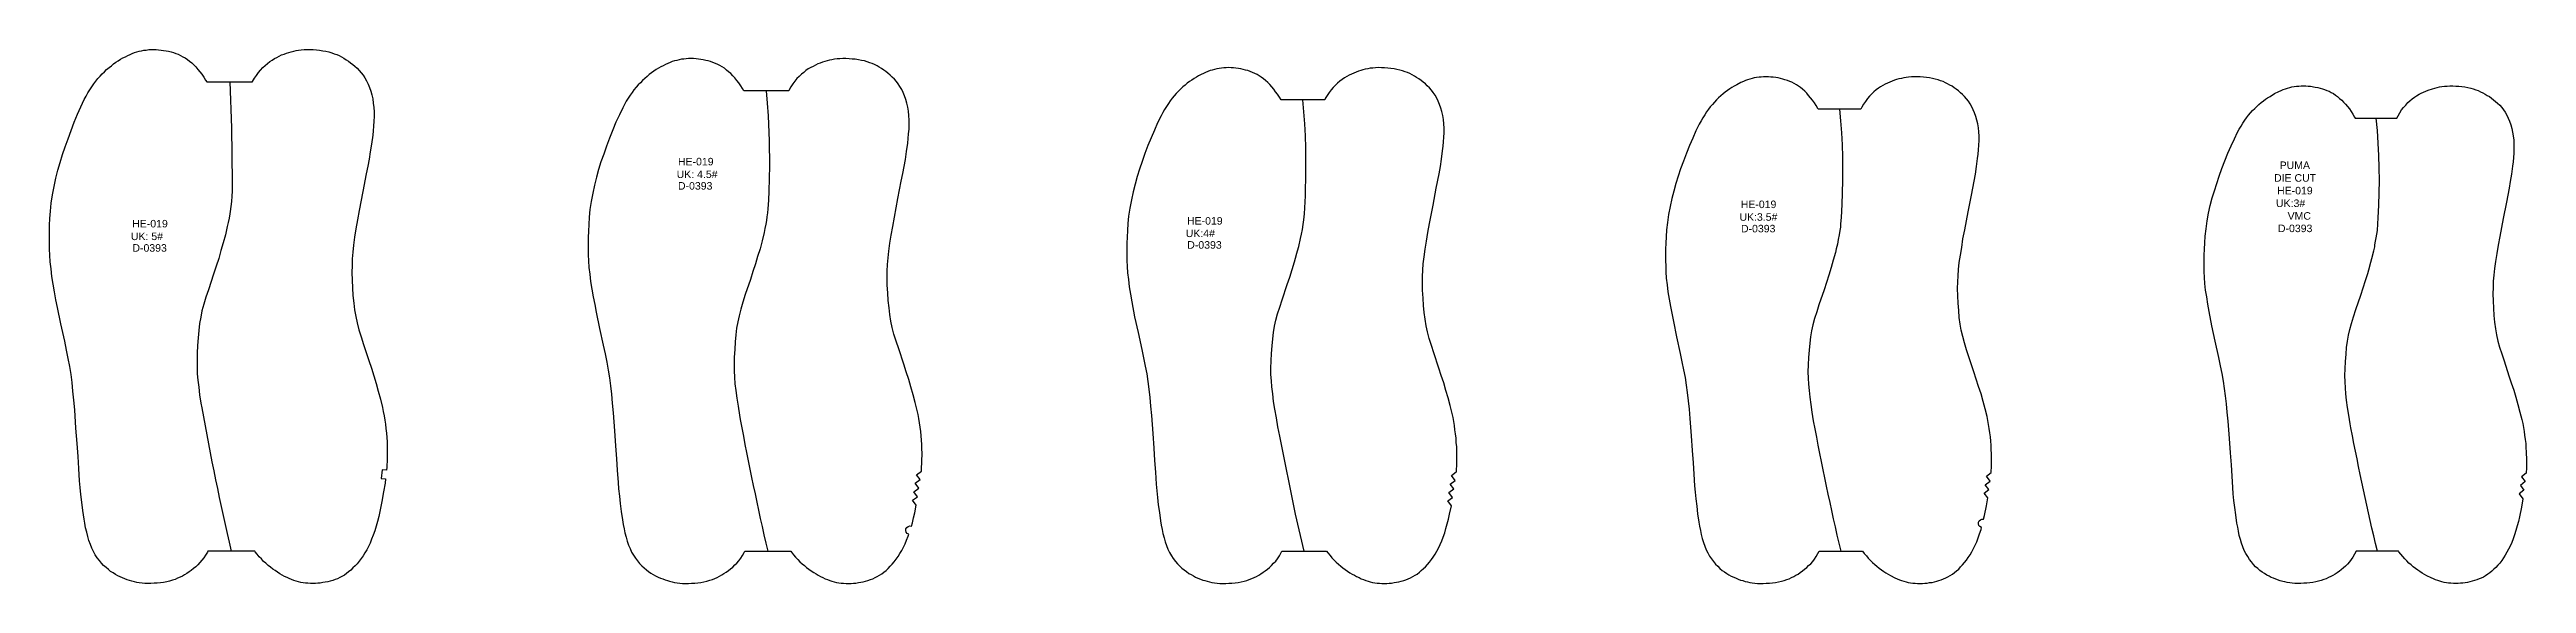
# Model space of a CAD drawing. Extents: x 0 to 4668, y 0 to 316.
# Drawn here: x 3515 to 4668, y 0 to 249 of the extents above; entities that cross this region are included whole.
import ezdxf

# ---------------------------------------------------------------- set-up
doc = ezdxf.new("R2010")
doc.units = 0
doc.layers.add('1', color=7, linetype='CONTINUOUS')
doc.layers.add('DEFAULT', color=7, linetype='CONTINUOUS')
doc.styles.add('ARIAL_REGULAR', font='arial.ttf')

msp = doc.modelspace()

# ---------------------------------------------------------------- linework, layer by layer
at = {"layer": 'DEFAULT', "color": 5}
for points in [[(3519.9, 120.9), (3518.3, 128.5), (3517.6, 132.1), (3516.9, 135.8), (3516.3, 139.4), (3515.7, 143), (3515.3, 146.5), (3514.9, 149.7), (3514.7, 152.8), (3514.6, 155.6), (3514.6, 158.4), (3514.6, 161.1), (3514.6, 163.9), (3514.6, 166.9), (3514.8, 170), (3515, 173.4), (3515.4, 177.1), (3516, 180.9), (3516.7, 184.8), (3517.5, 188.7), (3518.4, 192.5), (3519.5, 196.1), (3520.6, 199.7), (3521.8, 203.4), (3523.2, 207.1), (3524.6, 211), (3526.1, 214.8), (3527.6, 218.5), (3529.2, 222), (3530.8, 225.3), (3531.7, 226.9), (3532.5, 228.4), (3533.4, 229.9), (3534.3, 231.3), (3535.2, 232.6), (3536.2, 233.9), (3537.1, 235.1), (3538.1, 236.2), (3539.1, 237.3), (3540.2, 238.3), (3541.2, 239.3), (3542.3, 240.2), (3543.4, 241.1), (3544.4, 241.9), (3545.5, 242.7), (3546.6, 243.4), (3547.7, 244.1), (3548.8, 244.7), (3549.9, 245.3), (3551, 245.8), (3552.1, 246.3), (3553.1, 246.8), (3554.2, 247.2), (3555.3, 247.5), (3556.3, 247.8), (3557.4, 248.1), (3558.5, 248.3), (3559.6, 248.4), (3560.8, 248.6), (3561.9, 248.6), (3563.1, 248.6), (3564.2, 248.6), (3565.4, 248.5), (3566.6, 248.4), (3567.7, 248.2), (3568.9, 248.1), (3570, 247.8), (3571.2, 247.5), (3572.3, 247.2), (3573.4, 246.8), (3574.5, 246.4), (3575.6, 245.9), (3576.7, 245.3), (3577.7, 244.7), (3578.8, 244), (3579.8, 243.2), (3580.8, 242.4), (3581.8, 241.5), (3582.7, 240.5), (3583.7, 239.4), (3584.6, 238.3), (3585.5, 237.1), (3586.4, 235.8), (3587.3, 234.4), (3587.8, 233.6), (3609.2, 233.6), (3609.2, 233.7), (3610.1, 235.3), (3611, 236.6), (3611.9, 237.9), (3612.9, 239.1), (3614, 240.2), (3615, 241.2), (3616.1, 242.2), (3617.2, 243), (3618.3, 243.7), (3619.4, 244.4), (3620.5, 245), (3621.6, 245.6), (3622.7, 246.1), (3623.8, 246.5), (3624.9, 246.9), (3626, 247.3), (3627.1, 247.6), (3628.3, 247.9), (3629.4, 248.2), (3630.6, 248.3), (3631.8, 248.5), (3633.2, 248.6), (3634.5, 248.6), (3636, 248.6), (3637.4, 248.6), (3638.9, 248.5), (3640.4, 248.3), (3641.9, 248.1), (3643.3, 247.8), (3644.7, 247.5), (3646, 247.1), (3647.2, 246.7), (3648.4, 246.3), (3649.5, 245.8), (3650.6, 245.2), (3651.7, 244.6), (3652.7, 243.9), (3653.8, 243.2), (3654.8, 242.5), (3655.8, 241.7), (3656.8, 240.9), (3657.8, 239.9), (3658.8, 238.9), (3659.7, 237.8), (3660.6, 236.7), (3661.4, 235.4), (3662.2, 234), (3663, 232.5), (3663.6, 231), (3664.2, 229.3), (3664.7, 227.5), (3665.1, 225.6), (3665.4, 223.7), (3665.7, 221.7), (3665.8, 219.6), (3665.8, 217.4), (3665.7, 215.2), (3665.5, 213), (3665.3, 210.8), (3665.1, 208.7), (3664.5, 204.6), (3664, 201), (3663.4, 197.6), (3662.8, 194.3), (3662.1, 190.7), (3660.5, 182.5), (3658.8, 173.6), (3658, 169.3), (3657.3, 165.1), (3656.7, 161.2), (3656.2, 157.5), (3655.9, 154.2), (3655.6, 151.1), (3655.5, 148), (3655.4, 144.8), (3655.5, 141.3), (3655.7, 137.7), (3655.9, 134.1), (3656.3, 130.6), (3656.7, 127.4), (3657.2, 124.3), (3657.9, 121.3), (3658.7, 118.1), (3659.7, 114.8), (3660.8, 111.2), (3663.3, 103.9), (3664.5, 100.3), (3665.6, 96.7), (3666.7, 93.1), (3667.7, 89.5), (3668.7, 85.8), (3669.6, 82), (3670, 80.1), (3670.4, 78.1), (3670.7, 76.1), (3671, 74.1), (3671.3, 72.1), (3671.5, 70), (3671.7, 67.9), (3671.8, 65.9), (3671.8, 63.8), (3671.9, 61.8), (3671.8, 57.8), (3671.7, 54.1), (3671.5, 52.7), (3669.5, 52.9), (3669.1, 48.9), (3671.1, 48.7), (3670.9, 46.7), (3670.2, 42.7), (3669.4, 38.2), (3668.4, 33.5), (3667.9, 31.2), (3667.3, 28.8), (3666.7, 26.6), (3666.1, 24.5), (3665.4, 22.5), (3664.6, 20.6), (3663.9, 18.8), (3663.1, 17.2), (3662.3, 15.6), (3661.4, 14.2), (3660.6, 12.8), (3659.7, 11.6), (3658.8, 10.4), (3657.9, 9.2), (3656.9, 8.2), (3655.9, 7.2), (3654.9, 6.2), (3653.9, 5.4), (3652.9, 4.6), (3651.9, 3.9), (3650.8, 3.3), (3649.8, 2.7), (3648.7, 2.2), (3647.6, 1.8), (3646.5, 1.4), (3645.3, 1.1), (3644.2, 0.8), (3643, 0.6), (3641.9, 0.4), (3640.7, 0.2), (3639.5, 0.1), (3638.4, 0), (3637.2, 0), (3636.1, 0), (3634.9, 0.1), (3633.8, 0.2), (3632.7, 0.3), (3631.6, 0.5), (3630.5, 0.8), (3629.4, 1.1), (3628.4, 1.4), (3627.3, 1.8), (3626.2, 2.3), (3625.2, 2.8), (3624.1, 3.3), (3623, 3.9), (3621.9, 4.5), (3620.8, 5.2), (3619.7, 6), (3618.6, 6.7), (3617.5, 7.6), (3616.4, 8.4), (3615.4, 9.4), (3614.3, 10.3), (3613.3, 11.4), (3612.3, 12.4), (3611.3, 13.6), (3610.3, 14.8), (3610.2, 15), (3588.3, 15), (3588.1, 14.6), (3587.3, 13.2), (3586.4, 12), (3585.6, 10.8), (3584.6, 9.7), (3583.7, 8.7), (3582.7, 7.8), (3581.7, 6.9), (3580.6, 6.1), (3579.6, 5.4), (3578.6, 4.7), (3577.5, 4), (3576.5, 3.4), (3575.4, 2.9), (3574.2, 2.4), (3573.1, 1.9), (3571.8, 1.5), (3570.5, 1.1), (3569.2, 0.8), (3567.7, 0.5), (3566.3, 0.3), (3564.8, 0.2), (3563.3, 0.1), (3561.8, 0), (3560.4, 0), (3559, 0), (3557.7, 0.1), (3556.4, 0.3), (3555.2, 0.5), (3554.1, 0.7), (3553, 1), (3551.9, 1.3), (3550.8, 1.7), (3549.7, 2.1), (3548.6, 2.6), (3547.5, 3.1), (3546.4, 3.6), (3545.3, 4.2), (3544.2, 4.9), (3543, 5.6), (3542, 6.5), (3540.9, 7.4), (3539.8, 8.4), (3538.8, 9.5), (3537.8, 10.7), (3536.8, 12), (3535.9, 13.4), (3535.1, 14.9), (3534.3, 16.5), (3533.6, 18.2), (3532.9, 20), (3532.4, 21.9), (3531.9, 23.9), (3531.4, 25.9), (3531.1, 28), (3530.7, 30), (3530.1, 34), (3529.6, 37.8), (3529.2, 41.4), (3528.9, 44.7), (3528.6, 47.8), (3528.2, 53.5), (3527.9, 59.1), (3527.5, 65.1), (3526.9, 72.3), (3526.3, 80.9), (3525.9, 85.3), (3525.5, 89.6), (3525.1, 93.6), (3524.6, 97.3), (3524, 101), (3523.3, 104.7), (3522.5, 108.7), (3521.7, 112.8)], [(4108.5, 225.2), (4088.2, 225.2), (4087.4, 226.5), (4086.5, 227.8), (4085.6, 229), (4084.8, 230.2), (4083.9, 231.3), (4082.9, 232.3), (4082, 233.3), (4081, 234.2), (4080, 235), (4079, 235.7), (4078, 236.4), (4077, 237), (4075.9, 237.5), (4074.9, 238), (4073.8, 238.4), (4072.7, 238.8), (4071.6, 239.1), (4070.5, 239.4), (4069.4, 239.6), (4068.3, 239.8), (4067.1, 239.9), (4066, 240.1), (4064.9, 240.1), (4063.7, 240.2), (4062.6, 240.1), (4061.5, 240.1), (4060.4, 240), (4059.3, 239.8), (4058.2, 239.6), (4057.2, 239.4), (4056.1, 239.1), (4055.1, 238.8), (4054.1, 238.4), (4053, 238), (4052, 237.5), (4050.9, 237), (4049.8, 236.4), (4048.8, 235.8), (4047.7, 235.1), (4046.6, 234.4), (4045.6, 233.7), (4044.5, 232.9), (4043.5, 232), (4042.4, 231.2), (4041.4, 230.2), (4040.4, 229.2), (4039.4, 228.2), (4038.4, 227.1), (4037.5, 226), (4036.6, 224.7), (4035.7, 223.5), (4034.8, 222.1), (4033.9, 220.7), (4033.1, 219.3), (4032.3, 217.7), (4030.7, 214.5), (4029.2, 211.1), (4027.7, 207.5), (4026.2, 203.9), (4024.8, 200.2), (4023.5, 196.5), (4022.3, 193), (4021.2, 189.5), (4020.2, 186), (4019.3, 182.4), (4018.5, 178.6), (4017.8, 174.8), (4017.2, 171.1), (4016.8, 167.6), (4016.6, 164.3), (4016.5, 161.3), (4016.4, 158.4), (4016.4, 155.7), (4016.4, 153), (4016.4, 150.4), (4016.5, 147.6), (4016.7, 144.7), (4017.1, 141.6), (4017.5, 138.2), (4018.1, 134.7), (4018.7, 131.2), (4020, 124.2), (4021.6, 116.8), (4023.3, 109), (4024.1, 105), (4024.9, 101.2), (4025.6, 97.6), (4026.1, 94.1), (4026.6, 90.5), (4027, 86.6), (4027.4, 82.5), (4027.8, 78.2), (4028.4, 69.9), (4028.9, 63), (4029.3, 57.2), (4029.7, 51.8), (4030, 46.2), (4030.3, 43.2), (4030.6, 40), (4031, 36.6), (4031.5, 33), (4032.1, 29.1), (4032.4, 27.1), (4032.8, 25.1), (4033.2, 23.2), (4033.7, 21.2), (4034.2, 19.4), (4034.8, 17.6), (4035.5, 16), (4036.3, 14.4), (4037.1, 12.9), (4038, 11.6), (4039, 10.3), (4039.9, 9.2), (4041, 8.1), (4042, 7.1), (4043, 6.3), (4044.1, 5.5), (4045.2, 4.7), (4046.3, 4.1), (4047.4, 3.5), (4048.4, 3), (4049.5, 2.5), (4050.6, 2), (4051.7, 1.6), (4052.7, 1.3), (4053.8, 1), (4054.9, 0.7), (4056, 0.5), (4057.2, 0.3), (4058.4, 0.1), (4059.7, 0), (4061, 0), (4062.4, 0), (4063.9, 0.1), (4065.3, 0.2), (4066.8, 0.3), (4068.2, 0.5), (4069.6, 0.8), (4071, 1.1), (4072.2, 1.4), (4073.4, 1.8), (4074.6, 2.3), (4075.7, 2.8), (4076.8, 3.3), (4077.8, 3.9), (4078.8, 4.5), (4079.8, 5.2), (4080.8, 5.9), (4081.8, 6.7), (4082.8, 7.5), (4083.8, 8.4), (4084.7, 9.4), (4085.7, 10.4), (4086.5, 11.5), (4087.4, 12.8), (4088.1, 14.1), (4088.6, 15), (4109.4, 15), (4110, 14.2), (4111, 13), (4111.9, 12), (4112.9, 10.9), (4113.9, 9.9), (4115, 9), (4116, 8.1), (4117, 7.3), (4118.1, 6.5), (4119.2, 5.7), (4120.2, 5), (4121.3, 4.4), (4122.4, 3.8), (4123.4, 3.2), (4124.5, 2.7), (4125.5, 2.2), (4126.6, 1.8), (4127.6, 1.4), (4128.7, 1.1), (4129.7, 0.8), (4130.8, 0.5), (4131.8, 0.3), (4132.9, 0.2), (4134, 0.1), (4135.1, 0), (4136.3, 0), (4137.4, 0), (4138.5, 0.1), (4139.7, 0.2), (4140.8, 0.4), (4141.9, 0.6), (4143.1, 0.8), (4144.2, 1.1), (4145.3, 1.4), (4146.3, 1.7), (4147.4, 2.1), (4148.5, 2.6), (4149.5, 3.2), (4150.6, 3.8), (4151.6, 4.4), (4152.6, 5.2), (4153.5, 6), (4154.5, 6.9), (4155.5, 7.8), (4156.4, 8.9), (4157.3, 9.9), (4158.2, 11.1), (4159, 12.3), (4159.9, 13.7), (4160.7, 15.1), (4161.5, 16.5), (4162.3, 18.1), (4163, 19.8), (4163.7, 21.6), (4164.4, 23.6), (4165, 25.6), (4165.6, 27.8), (4166.2, 30), (4166.7, 32.3), (4167.5, 36.2), (4165.8, 38.4), (4168.1, 40.1), (4166.4, 42.4), (4168.7, 44.1), (4167, 46.3), (4169.3, 48), (4167.6, 50.3), (4169.8, 52), (4169.9, 52.2), (4170, 55.8), (4170.1, 59.6), (4170, 61.6), (4170, 63.6), (4169.8, 65.6), (4169.7, 67.6), (4169.5, 69.6), (4169.2, 71.5), (4169, 73.5), (4168.6, 75.4), (4168.3, 77.3), (4167.9, 79.2), (4167, 82.8), (4166, 86.4), (4165, 89.9), (4164, 93.4), (4162.8, 96.8), (4161.7, 100.3), (4159.3, 107.4), (4158.2, 110.8), (4157.2, 114.1), (4156.4, 117.1), (4155.8, 120), (4155.3, 123), (4154.8, 126.1), (4154.5, 129.4), (4154.3, 132.9), (4154.1, 136.5), (4154, 139.8), (4154.1, 142.9), (4154.2, 145.9), (4154.4, 148.9), (4154.8, 152.1), (4155.3, 155.6), (4155.9, 159.4), (4156.5, 163.4), (4157.3, 167.6), (4159, 176.2), (4160.5, 184.1), (4161.8, 190.8), (4162.4, 194.1), (4162.9, 197.6), (4163.4, 201.5), (4163.7, 203.6), (4163.9, 205.7), (4164, 207.8), (4164.1, 209.9), (4164.1, 212), (4164, 214.1), (4163.8, 216), (4163.5, 217.9), (4163.1, 219.7), (4162.6, 221.4), (4162, 223.1), (4161.4, 224.6), (4160.7, 226), (4159.9, 227.4), (4159.1, 228.6), (4158.2, 229.7), (4157.3, 230.8), (4156.3, 231.8), (4155.4, 232.6), (4154.4, 233.5), (4153.4, 234.2), (4152.4, 235), (4151.3, 235.6), (4150.3, 236.3), (4149.3, 236.8), (4148.2, 237.4), (4147.1, 237.9), (4146, 238.3), (4144.8, 238.7), (4143.5, 239.1), (4142.1, 239.4), (4140.8, 239.6), (4139.3, 239.8), (4137.9, 240), (4136.4, 240.1), (4135, 240.1), (4133.6, 240.2), (4132.2, 240.1), (4130.9, 240), (4129.7, 239.9), (4128.6, 239.7), (4127.4, 239.5), (4126.3, 239.2), (4125.3, 238.9), (4124.2, 238.5), (4123.1, 238.1), (4122.1, 237.7), (4121, 237.2), (4119.9, 236.7), (4118.8, 236.1), (4117.7, 235.4), (4116.6, 234.7), (4115.6, 233.9), (4114.5, 233), (4113.5, 232), (4112.5, 231), (4111.5, 229.8), (4110.6, 228.6), (4109.7, 227.2), (4108.8, 225.8)], [(4588.5, 216.7), (4607.9, 216.7), (4608.5, 217.8), (4609.3, 219.2), (4610.1, 220.5), (4611, 221.7), (4612, 222.8), (4613, 223.9), (4614, 224.8), (4615, 225.6), (4616.1, 226.4), (4617.1, 227.1), (4618.2, 227.8), (4619.2, 228.3), (4620.3, 228.8), (4621.4, 229.3), (4622.4, 229.7), (4624.5, 230.4), (4625.6, 230.7), (4626.6, 231), (4627.7, 231.2), (4628.9, 231.4), (4630, 231.5), (4631.3, 231.6), (4632.6, 231.7), (4634, 231.7), (4635.4, 231.6), (4636.8, 231.5), (4638.2, 231.4), (4639.6, 231.2), (4641, 230.9), (4642.3, 230.7), (4643.5, 230.3), (4644.7, 229.9), (4645.8, 229.5), (4646.9, 229), (4648, 228.5), (4649, 227.9), (4650, 227.3), (4651, 226.7), (4651.9, 226), (4652.9, 225.2), (4653.9, 224.4), (4654.8, 223.6), (4655.8, 222.7), (4656.7, 221.6), (4657.5, 220.5), (4658.3, 219.4), (4659.1, 218.1), (4659.8, 216.7), (4660.4, 215.2), (4661, 213.6), (4661.4, 211.9), (4661.8, 210.2), (4662.1, 208.4), (4662.3, 206.5), (4662.4, 204.5), (4662.4, 202.5), (4662.4, 200.4), (4662.2, 198.4), (4662, 196.3), (4661.8, 194.3), (4661.3, 190.6), (4660.7, 187.2), (4660.2, 184), (4659, 177.5), (4657.4, 169.9), (4655.8, 161.6), (4655.1, 157.6), (4654.4, 153.7), (4653.9, 150), (4653.4, 146.6), (4653, 143.6), (4652.8, 140.7), (4652.7, 137.8), (4652.6, 134.8), (4652.7, 131.6), (4652.9, 128.2), (4653.1, 124.8), (4653.4, 121.6), (4653.8, 118.6), (4654.3, 115.7), (4654.9, 112.9), (4655.7, 110), (4656.7, 106.9), (4657.8, 103.6), (4660.1, 96.7), (4661.2, 93.4), (4662.3, 90), (4663.3, 86.7), (4664.3, 83.3), (4665.2, 79.8), (4666.1, 76.3), (4666.5, 74.5), (4666.8, 72.7), (4667.2, 70.8), (4667.4, 69), (4667.7, 67.1), (4667.9, 65.1), (4668, 63.2), (4668.1, 61.3), (4668.2, 57.4), (4668.2, 53.8), (4668.1, 51.3), (4665.9, 49.6), (4667.6, 47.4), (4665.4, 45.6), (4667.1, 43.4), (4664.9, 41.7), (4666.6, 39.4), (4665.9, 35.5), (4665, 31.1), (4664.5, 28.9), (4663.9, 26.8), (4663.3, 24.7), (4662.7, 22.7), (4662.1, 20.8), (4661.4, 19.1), (4660.7, 17.4), (4659.9, 15.9), (4659.1, 14.5), (4658.3, 13.1), (4657.5, 11.9), (4656.7, 10.7), (4655.8, 9.5), (4654.9, 8.5), (4654, 7.5), (4653.1, 6.6), (4652.1, 5.7), (4651.2, 5), (4650.2, 4.3), (4649.2, 3.6), (4648.2, 3), (4647.2, 2.5), (4646.2, 2.1), (4645.1, 1.7), (4644.1, 1.3), (4643, 1), (4641.9, 0.8), (4640.8, 0.5), (4638.6, 0.2), (4637.5, 0.1), (4636.4, 0), (4635.3, 0), (4634.2, 0), (4633.1, 0.1), (4632, 0.2), (4631, 0.3), (4629.9, 0.5), (4628.9, 0.7), (4627.9, 1), (4626.9, 1.3), (4625.9, 1.7), (4624.9, 2.1), (4623.8, 2.6), (4621.8, 3.6), (4619.7, 4.8), (4618.6, 5.5), (4617.6, 6.2), (4616.6, 7), (4615.5, 7.8), (4614.5, 8.6), (4613.5, 9.5), (4612.5, 10.5), (4611.6, 11.5), (4610.6, 12.5), (4609.7, 13.6), (4608.8, 14.8), (4608.6, 15), (4588.9, 15), (4588.2, 13.6), (4587.4, 12.3), (4586.6, 11.1), (4585.8, 10), (4584.9, 9), (4584, 8.1), (4583, 7.2), (4582, 6.4), (4581.1, 5.7), (4580.1, 5), (4579.1, 4.4), (4578.1, 3.7), (4577.1, 3.2), (4576, 2.7), (4574.9, 2.2), (4573.8, 1.8), (4572.6, 1.4), (4571.4, 1), (4570.1, 0.7), (4568.7, 0.5), (4567.3, 0.3), (4565.9, 0.2), (4564.5, 0.1), (4563.1, 0), (4561.7, 0), (4560.4, 0), (4559.2, 0.1), (4558, 0.3), (4556.8, 0.4), (4555.7, 0.7), (4554.7, 0.9), (4553.6, 1.2), (4551.5, 2), (4550.5, 2.4), (4549.4, 2.8), (4548.4, 3.4), (4547.3, 3.9), (4546.2, 4.6), (4545.2, 5.3), (4544.1, 6), (4543.1, 6.9), (4542.1, 7.8), (4541.1, 8.9), (4540.2, 10), (4539.2, 11.2), (4538.4, 12.5), (4537.6, 13.9), (4536.8, 15.4), (4536.1, 17), (4535.5, 18.7), (4535, 20.5), (4534.5, 22.4), (4534.1, 24.3), (4533.8, 26.2), (4533.4, 28.1), (4532.9, 31.9), (4532.4, 35.4), (4532, 38.7), (4531.7, 41.8), (4531.5, 44.7), (4531.1, 50), (4530.8, 55.2), (4530.4, 60.9), (4529.9, 67.5), (4529.3, 75.5), (4528.9, 79.7), (4528.5, 83.7), (4528.1, 87.3), (4527.6, 90.8), (4527.1, 94.2), (4526.5, 97.7), (4525.7, 101.4), (4524.9, 105.2), (4523.2, 112.8), (4521.7, 119.9), (4520.4, 126.6), (4519.8, 130), (4519.3, 133.4), (4518.8, 136.6), (4518.5, 139.7), (4518.3, 142.5), (4518.2, 145.2), (4518.2, 147.7), (4518.2, 150.3), (4518.2, 152.9), (4518.3, 155.6), (4518.4, 158.6), (4518.6, 161.7), (4519, 165.2), (4519.6, 168.8), (4520.2, 172.4), (4521, 176), (4521.9, 179.5), (4522.9, 182.9), (4524, 186.2), (4525.1, 189.7), (4526.4, 193.2), (4527.8, 196.8), (4529.2, 200.3), (4530.7, 203.8), (4532.2, 207), (4533.7, 210.1), (4534.5, 211.6), (4535.3, 213), (4536.2, 214.4), (4537, 215.7), (4537.9, 216.9), (4538.8, 218.1), (4539.7, 219.2), (4540.7, 220.2), (4541.7, 221.2), (4542.6, 222.1), (4543.6, 223), (4544.7, 223.9), (4545.7, 224.7), (4546.7, 225.5), (4547.7, 226.2), (4548.8, 226.8), (4550.9, 228.1), (4552.9, 229.1), (4554, 229.6), (4555, 230), (4556, 230.3), (4557, 230.7), (4558, 230.9), (4559, 231.2), (4560.1, 231.4), (4561.1, 231.5), (4562.2, 231.6), (4563.3, 231.7), (4564.4, 231.7), (4565.5, 231.7), (4566.6, 231.6), (4567.7, 231.5), (4569.9, 231.1), (4571, 230.9), (4572.1, 230.7), (4573.2, 230.4), (4574.2, 230), (4575.3, 229.6), (4576.3, 229.2), (4577.3, 228.7), (4578.3, 228.1), (4579.3, 227.4), (4580.3, 226.7), (4581.2, 225.9), (4582.2, 225.1), (4583.1, 224.2), (4584, 223.2), (4584.9, 222.1), (4585.8, 221), (4586.6, 219.8), (4587.4, 218.6), (4588.2, 217.2)]]:
    msp.add_lwpolyline(points, close=True, dxfattribs=at)
for points in [[(3914.8, 22.9, -0.406465), (3913.5, 25.4, -0.406465), (3916, 26.7), (3916.5, 28.3), (3917, 30.6), (3917.6, 32.9), (3918.3, 36.5), (3916.6, 38.8), (3918.9, 40.4), (3917.2, 42.7), (3919.5, 44.4), (3917.8, 46.7), (3920.1, 48.4), (3918.4, 50.6), (3920.7, 52.3), (3920.7, 53.2), (3920.9, 56.8), (3921, 60.7), (3920.9, 62.7), (3920.8, 64.7), (3920.7, 66.7), (3920.6, 68.8), (3920.4, 70.8), (3920.1, 72.8), (3919.8, 74.8), (3919.5, 76.8), (3919.1, 78.7), (3918.7, 80.6), (3917.8, 84.3), (3916.9, 87.9), (3915.8, 91.5), (3914.8, 95), (3913.6, 98.6), (3912.5, 102.1), (3910.1, 109.3), (3908.9, 112.8), (3907.9, 116.1), (3907.1, 119.2), (3906.5, 122.1), (3906, 125.2), (3905.6, 128.3), (3905.2, 131.7), (3905, 135.3), (3904.8, 138.9), (3904.7, 142.3), (3904.8, 145.5), (3904.9, 148.5), (3905.2, 151.6), (3905.5, 154.8), (3906, 158.4), (3906.6, 162.2), (3907.3, 166.3), (3908.1, 170.6), (3909.7, 179.3), (3911.3, 187.4), (3912, 190.9), (3912.6, 194.2), (3913.2, 197.5), (3913.7, 201.1), (3914.3, 205.1), (3914.5, 207.2), (3914.7, 209.3), (3914.9, 211.5), (3914.9, 213.7), (3914.9, 215.8), (3914.8, 217.9), (3914.6, 219.9), (3914.3, 221.8), (3913.9, 223.6), (3913.4, 225.4), (3912.8, 227), (3912.2, 228.6), (3911.5, 230), (3910.7, 231.4), (3909.9, 232.6), (3909, 233.8), (3908.1, 234.9), (3907.1, 235.8), (3906.1, 236.7), (3905.1, 237.6), (3904.1, 238.4), (3903.1, 239.1), (3902.1, 239.8), (3901, 240.4), (3900, 241), (3898.9, 241.6), (3897.8, 242.1), (3896.6, 242.5), (3895.4, 242.9), (3894.1, 243.3), (3892.8, 243.6), (3891.3, 243.9), (3889.9, 244.1), (3888.4, 244.2), (3887, 244.3), (3885.5, 244.4), (3884.1, 244.4), (3882.7, 244.3), (3881.4, 244.3), (3880.2, 244.1), (3879, 243.9), (3877.9, 243.7), (3876.8, 243.4), (3875.7, 243.1), (3874.6, 242.7), (3873.5, 242.3), (3872.4, 241.9), (3871.3, 241.4), (3870.2, 240.8), (3869.1, 240.3), (3868, 239.6), (3866.9, 238.8), (3865.9, 238), (3864.8, 237.1), (3863.8, 236.1), (3862.7, 235.1), (3861.7, 233.9), (3860.8, 232.6), (3859.9, 231.2), (3859.1, 229.8), (3858.9, 229.4), (3838, 229.4), (3837.3, 230.5), (3836.5, 231.8), (3835.6, 233.1), (3834.7, 234.2), (3833.8, 235.4), (3832.8, 236.4), (3831.9, 237.4), (3830.9, 238.3), (3829.9, 239.1), (3828.9, 239.9), (3827.9, 240.6), (3826.8, 241.2), (3825.8, 241.7), (3824.7, 242.2), (3823.6, 242.6), (3822.5, 243), (3821.4, 243.3), (3820.3, 243.6), (3819.1, 243.8), (3818, 244), (3816.8, 244.2), (3815.7, 244.3), (3814.5, 244.4), (3813.4, 244.4), (3812.2, 244.4), (3811.1, 244.3), (3810, 244.2), (3808.9, 244.1), (3807.8, 243.9), (3806.8, 243.6), (3805.7, 243.3), (3804.6, 243), (3803.6, 242.6), (3802.5, 242.1), (3801.5, 241.7), (3800.4, 241.1), (3799.3, 240.5), (3798.2, 239.9), (3797.2, 239.3), (3796.1, 238.5), (3795, 237.8), (3793.9, 237), (3792.9, 236.1), (3791.8, 235.2), (3790.8, 234.2), (3789.8, 233.2), (3788.8, 232.2), (3787.8, 231.1), (3786.8, 229.9), (3785.9, 228.7), (3785, 227.4), (3784.1, 226), (3783.2, 224.6), (3782.4, 223.1), (3781.6, 221.5), (3780, 218.3), (3778.4, 214.8), (3776.9, 211.2), (3775.4, 207.4), (3774, 203.6), (3772.7, 199.9), (3771.4, 196.3), (3770.3, 192.8), (3769.3, 189.2), (3768.4, 185.5), (3767.6, 181.7), (3766.9, 177.9), (3766.3, 174.1), (3765.9, 170.5), (3765.7, 167.1), (3765.6, 164), (3765.5, 161.1), (3765.5, 158.4), (3765.5, 155.7), (3765.5, 153), (3765.6, 150.2), (3765.8, 147.2), (3766.2, 144), (3766.6, 140.6), (3767.2, 137), (3767.8, 133.5), (3768.5, 129.9), (3769.2, 126.3), (3770.8, 118.8), (3772.5, 110.9), (3773.4, 106.9), (3774.1, 103), (3774.8, 99.3), (3775.4, 95.7), (3775.9, 92), (3776.3, 88.1), (3776.7, 83.9), (3777.1, 79.5), (3777.7, 71.1), (3778.2, 64.1), (3778.7, 58.1), (3779, 52.7), (3779.4, 47), (3779.6, 44), (3780, 40.7), (3780.4, 37.2), (3780.9, 33.5), (3781.4, 29.6), (3781.8, 27.5), (3782.2, 25.5), (3782.6, 23.5), (3783.1, 21.6), (3783.6, 19.7), (3784.3, 17.9), (3785, 16.2), (3785.7, 14.6), (3786.6, 13.2), (3787.5, 11.8), (3788.4, 10.5), (3789.4, 9.3), (3790.4, 8.2), (3791.5, 7.3), (3792.6, 6.4), (3793.6, 5.5), (3794.7, 4.8), (3795.8, 4.1), (3796.9, 3.5), (3798, 3), (3799.1, 2.5), (3800.2, 2.1), (3801.3, 1.7), (3802.4, 1.3), (3803.4, 1), (3804.6, 0.7), (3805.7, 0.5), (3806.9, 0.3), (3808.1, 0.1), (3809.4, 0), (3810.8, 0), (3812.2, 0), (3813.6, 0.1), (3815.1, 0.2), (3816.6, 0.3), (3818, 0.5), (3819.4, 0.8), (3820.8, 1.1), (3822.1, 1.5), (3823.3, 1.9), (3824.5, 2.3), (3825.6, 2.8), (3826.7, 3.4), (3827.7, 4), (3828.7, 4.6), (3829.8, 5.3), (3830.8, 6), (3831.8, 6.8), (3832.8, 7.6), (3833.8, 8.6), (3834.7, 9.5), (3835.7, 10.6), (3836.5, 11.8), (3837.4, 13), (3838.2, 14.4), (3838.5, 15), (3859.8, 15), (3860.1, 14.5), (3861.1, 13.3), (3862.1, 12.2), (3863.1, 11.1), (3864.1, 10.1), (3865.1, 9.2), (3866.2, 8.3), (3867.2, 7.4), (3868.3, 6.6), (3869.4, 5.9), (3870.5, 5.1), (3871.6, 4.5), (3872.6, 3.8), (3873.7, 3.3), (3874.8, 2.7), (3875.9, 2.2), (3876.9, 1.8), (3878, 1.4), (3879, 1.1), (3880.1, 0.8), (3881.1, 0.5), (3882.2, 0.3), (3883.3, 0.2), (3884.4, 0.1), (3885.6, 0), (3886.7, 0), (3887.9, 0), (3889, 0.1), (3890.2, 0.2), (3891.3, 0.4), (3892.5, 0.6), (3893.6, 0.8), (3894.7, 1.1), (3895.8, 1.4), (3896.9, 1.8), (3898, 2.2), (3899.1, 2.7), (3900.1, 3.2), (3901.2, 3.8), (3902.2, 4.5), (3903.2, 5.3), (3904.2, 6.1), (3905.2, 7), (3906.1, 8), (3907.1, 9), (3908, 10.1), (3908.9, 11.3), (3909.8, 12.6), (3910.6, 13.9), (3911.5, 15.3), (3912.3, 16.9), (3913.1, 18.5), (3913.8, 20.2), (3914.5, 22)], [(4414.4, 26.1, -0.406465), (4413, 28.5, -0.406465), (4415.4, 29.9), (4415.8, 31.7), (4416.8, 36.1), (4417.4, 39.8), (4415.7, 42), (4417.9, 43.7), (4416.2, 46), (4418.4, 47.7), (4416.7, 49.9), (4418.9, 51.7), (4419.1, 54.8), (4419.1, 58.5), (4419.1, 60.4), (4419, 62.4), (4418.9, 64.4), (4418.8, 66.3), (4418.6, 68.3), (4418.3, 70.2), (4418, 72.2), (4417.7, 74), (4417.4, 75.9), (4417, 77.7), (4416.1, 81.3), (4415.2, 84.8), (4414.2, 88.3), (4413.1, 91.7), (4412, 95.1), (4410.9, 98.5), (4408.5, 105.5), (4407.4, 108.8), (4406.5, 112), (4405.7, 115), (4405, 117.9), (4404.5, 120.8), (4404.1, 123.8), (4403.8, 127.1), (4403.6, 130.6), (4403.4, 134), (4403.3, 137.3), (4403.4, 140.4), (4403.5, 143.3), (4403.7, 146.2), (4404.1, 149.4), (4404.6, 152.8), (4405.2, 156.5), (4405.8, 160.5), (4406.6, 164.6), (4408.2, 173), (4409.8, 180.8), (4411, 187.4), (4411.6, 190.6), (4412.1, 194.1), (4412.6, 197.9), (4412.9, 199.9), (4413.1, 202), (4413.2, 204.1), (4413.3, 206.2), (4413.3, 208.3), (4413.2, 210.3), (4413, 212.2), (4412.7, 214.1), (4412.3, 215.8), (4411.8, 217.5), (4411.2, 219.1), (4410.6, 220.6), (4409.9, 222), (4409.1, 223.4), (4408.3, 224.6), (4407.4, 225.7), (4406.5, 226.7), (4405.6, 227.7), (4404.7, 228.5), (4403.7, 229.4), (4402.7, 230.1), (4401.7, 230.8), (4400.7, 231.5), (4399.7, 232.1), (4398.6, 232.7), (4397.6, 233.2), (4396.5, 233.7), (4395.4, 234.1), (4394.2, 234.5), (4392.9, 234.9), (4391.6, 235.2), (4390.2, 235.4), (4388.8, 235.6), (4387.4, 235.8), (4385.9, 235.9), (4384.5, 235.9), (4383.1, 235.9), (4381.8, 235.9), (4380.5, 235.8), (4379.3, 235.6), (4378.2, 235.5), (4377.1, 235.2), (4376, 235), (4374.9, 234.7), (4373.9, 234.3), (4372.8, 233.9), (4371.7, 233.5), (4370.7, 233), (4369.6, 232.5), (4368.5, 231.9), (4367.4, 231.3), (4366.4, 230.6), (4365.3, 229.8), (4364.3, 228.9), (4363.3, 228), (4362.3, 226.9), (4361.3, 225.8), (4360.4, 224.5), (4359.5, 223.2), (4358.7, 221.8), (4358.3, 220.9), (4338.3, 220.9), (4338.2, 221.2), (4337.4, 222.5), (4336.6, 223.8), (4335.7, 225), (4334.8, 226.2), (4333.9, 227.2), (4333, 228.3), (4332.1, 229.2), (4331.1, 230.1), (4330.2, 230.9), (4329.2, 231.6), (4328.2, 232.2), (4327.2, 232.8), (4326.1, 233.4), (4325.1, 233.8), (4324, 234.2), (4322.9, 234.6), (4321.9, 234.9), (4320.8, 235.1), (4319.7, 235.4), (4318.6, 235.6), (4317.4, 235.7), (4316.3, 235.8), (4315.2, 235.9), (4314.1, 235.9), (4312.9, 235.9), (4311.8, 235.8), (4310.8, 235.7), (4309.7, 235.6), (4308.6, 235.4), (4307.6, 235.2), (4306.6, 234.9), (4305.5, 234.6), (4304.5, 234.2), (4303.5, 233.8), (4302.4, 233.3), (4300.4, 232.2), (4299.3, 231.6), (4298.2, 231), (4297.2, 230.3), (4296.1, 229.6), (4295.1, 228.8), (4294.1, 228), (4293, 227.1), (4292, 226.2), (4291, 225.2), (4290, 224.2), (4289.1, 223.1), (4288.1, 222), (4287.2, 220.8), (4286.3, 219.6), (4285.5, 218.2), (4284.6, 216.9), (4283.8, 215.4), (4283, 213.9), (4281.4, 210.8), (4279.9, 207.4), (4278.4, 203.9), (4277, 200.3), (4275.6, 196.7), (4274.3, 193.1), (4273.1, 189.6), (4272, 186.2), (4271.1, 182.7), (4270.2, 179.2), (4269.4, 175.5), (4268.7, 171.8), (4268.1, 168.1), (4267.7, 164.6), (4267.5, 161.4), (4267.4, 158.4), (4267.3, 155.6), (4267.3, 153), (4267.3, 150.4), (4267.4, 147.8), (4267.4, 145.1), (4267.6, 142.2), (4268, 139.1), (4268.4, 135.8), (4269, 132.4), (4269.6, 128.9), (4270.9, 122), (4272.4, 114.8), (4274.1, 107.1), (4274.9, 103.2), (4275.7, 99.5), (4276.4, 95.9), (4276.9, 92.4), (4277.4, 88.9), (4277.8, 85.1), (4278.2, 81.1), (4278.6, 76.8), (4279.2, 68.7), (4279.7, 61.9), (4280.1, 56.2), (4280.4, 50.9), (4280.8, 45.4), (4281.1, 42.5), (4281.4, 39.4), (4281.8, 36), (4282.2, 32.4), (4282.8, 28.6), (4283.1, 26.6), (4283.5, 24.7), (4283.9, 22.8), (4284.4, 20.9), (4284.9, 19.1), (4285.5, 17.3), (4286.2, 15.7), (4287, 14.2), (4287.8, 12.7), (4288.7, 11.4), (4289.6, 10.2), (4290.6, 9), (4291.6, 8), (4292.6, 7), (4293.6, 6.1), (4294.7, 5.4), (4295.8, 4.6), (4296.8, 4), (4297.9, 3.4), (4299, 2.9), (4300.1, 2.4), (4301.1, 2), (4302.2, 1.6), (4303.2, 1.3), (4304.3, 0.9), (4305.4, 0.7), (4306.5, 0.5), (4307.6, 0.3), (4308.8, 0.1), (4310.1, 0), (4311.4, 0), (4312.8, 0), (4314.2, 0.1), (4315.7, 0.2), (4317.1, 0.3), (4318.5, 0.5), (4319.9, 0.8), (4321.2, 1.1), (4322.5, 1.4), (4323.7, 1.8), (4324.8, 2.2), (4325.9, 2.7), (4327, 3.2), (4328, 3.8), (4329, 4.4), (4330, 5.1), (4331, 5.8), (4332, 6.6), (4333, 7.4), (4333.9, 8.3), (4334.9, 9.2), (4335.8, 10.2), (4336.6, 11.3), (4337.4, 12.6), (4338.2, 13.9), (4338.8, 15), (4359, 15), (4359.8, 13.9), (4360.8, 12.8), (4361.7, 11.7), (4362.7, 10.7), (4363.7, 9.7), (4364.7, 8.8), (4365.7, 8), (4366.8, 7.1), (4367.8, 6.4), (4368.9, 5.6), (4369.9, 4.9), (4371, 4.3), (4372, 3.7), (4374.1, 2.6), (4375.2, 2.2), (4376.2, 1.7), (4377.2, 1.4), (4378.2, 1), (4379.3, 0.8), (4380.3, 0.5), (4381.4, 0.3), (4382.4, 0.2), (4383.5, 0.1), (4384.6, 0), (4385.7, 0), (4386.9, 0), (4388, 0.1), (4389.1, 0.2), (4390.2, 0.4), (4391.4, 0.5), (4392.5, 0.8), (4393.6, 1), (4394.6, 1.3), (4395.7, 1.7), (4396.8, 2.1), (4397.8, 2.6), (4398.8, 3.1), (4399.9, 3.7), (4400.9, 4.3), (4401.8, 5.1), (4402.8, 5.9), (4403.8, 6.7), (4404.7, 7.7), (4405.6, 8.7), (4406.5, 9.7), (4407.4, 10.9), (4408.2, 12.1), (4409.1, 13.4), (4409.9, 14.8), (4410.7, 16.2), (4411.4, 17.8), (4412.2, 19.4), (4412.9, 21.2), (4413.5, 23.1), (4414.2, 25.1)]]:
    msp.add_lwpolyline(points, format="xyb", close=True, dxfattribs=at)
at = {"layer": 'DEFAULT', "color": 96}
for points in [[(3598.5, 233.6), (3599.3, 212.2), (3599.7, 186.8), (3599.7, 184.7), (3599.6, 182.7), (3599.5, 180.3), (3599.3, 177.9), (3599, 175.6), (3598.7, 173.2), (3598.6, 172.2), (3598.2, 170.1), (3597.8, 168.1), (3597.4, 166.2), (3596.5, 162.4), (3595.5, 158.6), (3595.5, 158.6), (3594.4, 155), (3593.4, 151.3), (3592.2, 147.7), (3591, 144.1), (3588.6, 136.8), (3587.4, 133.3), (3586.4, 130), (3585.6, 126.9), (3585, 124), (3584.5, 121), (3584.1, 117.8), (3583.8, 114.4), (3583.5, 110.8), (3583.3, 107.2), (3583.3, 103.8), (3583.3, 100.7), (3583.4, 97.6), (3583.7, 94.6), (3584.1, 91.4), (3584.5, 87.8), (3585.1, 83.9), (3585.5, 81.8, 0.01235), (3599.2, 15)], [(3848.4, 229.4), (3848.9, 223.6), (3849.3, 217.7), (3849.8, 206.1), (3849.9, 194.4), (3849.6, 182.7), (3849.4, 178.5), (3849.3, 176.5), (3849.1, 174.4), (3849, 172.6), (3848.7, 170.8), (3848.5, 169), (3848.2, 167.3), (3847.8, 165.3), (3847.4, 163.4), (3846.5, 159.6), (3845.5, 155.9), (3845.5, 155.9), (3844.4, 152.3), (3843.4, 148.8), (3842.2, 145.2), (3841.1, 141.6), (3838.6, 134.5), (3837.5, 131), (3836.5, 127.8), (3835.8, 124.7), (3835.1, 121.9), (3834.6, 118.9), (3834.2, 115.8), (3833.9, 112.5), (3833.7, 109), (3833.5, 105.4), (3833.4, 102.1), (3833.5, 99), (3833.6, 96), (3833.8, 93), (3834.2, 89.8), (3834.7, 86.3), (3835.3, 82.5), (3835.9, 78.4), (3836.3, 76.3, 0.010835), (3849.1, 15)], [(4348.3, 220.9), (4348.8, 215.4), (4349.2, 209.8), (4349.5, 204.3), (4349.7, 198.7), (4349.7, 187.5), (4349.4, 176.4), (4349.1, 170.4), (4348.8, 167.4), (4348.7, 165.9), (4348.5, 164.4), (4348.1, 162.3), (4347.7, 160.2), (4347.3, 158), (4346.8, 155.9), (4346.4, 154.1), (4345.4, 150.6), (4345.4, 150.5), (4344.4, 147.1), (4343.3, 143.6), (4342.2, 140.2), (4341.1, 136.7), (4338.7, 129.8), (4337.7, 126.5), (4336.7, 123.4), (4335.9, 120.4), (4335.3, 117.7), (4334.8, 114.9), (4334.4, 111.9), (4334.1, 108.6), (4333.9, 105.2), (4333.7, 101.8), (4333.6, 98.6), (4333.7, 95.6), (4333.8, 92.8), (4334.1, 89.9), (4334.4, 86.8), (4334.9, 83.4), (4335.4, 79.7), (4336.1, 75.8, 0.013427), (4348.9, 15)], [(4598.8, 15, -0.011831), (4586.5, 72.4), (4586.2, 74.4), (4585.5, 78.3), (4584.9, 81.9), (4584.5, 85.3), (4584.1, 88.3), (4583.9, 91.1), (4583.8, 93.9), (4583.7, 96.9), (4583.8, 100), (4584, 103.4), (4584.2, 106.7), (4584.5, 109.9), (4584.9, 112.8), (4585.4, 115.6), (4586, 118.3), (4586.8, 121.1), (4587.7, 124.2), (4588.8, 127.5), (4591.1, 134.3), (4592.2, 137.7), (4593.3, 141.1), (4594.3, 144.4), (4595.3, 147.8), (4595.3, 147.9), (4595.3, 147.9), (4596.3, 151.4), (4597.2, 154.9), (4597.6, 156.8), (4597.7, 157.7), (4598, 159.4), (4598.3, 161), (4598.6, 162.7), (4598.8, 164.4), (4599.1, 167.4), (4599.2, 170.3), (4599.5, 176.1), (4599.7, 181.9), (4599.8, 187.7), (4599.7, 193.5), (4599.5, 199.3), (4599.2, 205.1), (4598.8, 210.9), (4598.2, 216.7)]]:
    msp.add_lwpolyline(points, format="xyb", dxfattribs=at)
msp.add_lwpolyline([(4099, 15), (4094.9, 32.3), (4087.6, 68.6), (4086.7, 72.9), (4086, 77.1), (4085.3, 81.1), (4084.7, 84.8), (4084.3, 88.3), (4083.9, 91.5), (4083.7, 94.4), (4083.5, 97.3), (4083.5, 100.3), (4083.6, 103.6), (4083.7, 107.1), (4084, 110.6), (4084.3, 113.9), (4084.7, 116.9), (4085.2, 119.8), (4085.8, 122.6), (4086.6, 125.6), (4087.6, 128.7), (4088.7, 132.1), (4091.1, 139.2), (4092.2, 142.7), (4093.3, 146.2), (4094.4, 149.7), (4095.4, 153.2), (4095.4, 153.2), (4095.4, 153.3), (4096.4, 156.9), (4097.3, 160.6), (4097.7, 162.7), (4098.2, 164.9), (4098.5, 167.1), (4098.8, 169.4), (4099.1, 172.1), (4099.3, 174.9), (4099.5, 180.5), (4099.8, 191.7), (4099.7, 202.9), (4099.5, 208.5), (4099.2, 214), (4098.8, 219.6), (4098.3, 225.2)], dxfattribs=at)

# ---------------------------------------------------------------- texts
at = {"layer": '1', "color": 1, "style": 'ARIAL_REGULAR'}
for s, p in [('HE-019', (3807.3, 194.7)), ('PUMA', (4553.3, 193)), ('UK: 4.5#', (3806.7, 188.8)), ('D-0393', (3807.3, 183.4)), ('DIE CUT', (4550.7, 187.1)), ('HE-019', (4552.1, 181.2)), ('HE-019', (4302.3, 174.8)), ('UK:3#', (4551.6, 175.3)), ('UK: 5#', (3552.5, 159.9)), ('HE-019', (3553.1, 165.8)), ('UK:4#', (4043.8, 161.3)), ('HE-019', (4044.4, 167.1)), ('UK:3.5#', (4301.7, 168.9)), ('D-0393', (4302.4, 163.5)), ('D-0393', (4552.5, 163.6)), ('VMC', (4557, 169.4)), ('D-0393', (3553.2, 154.5)), ('D-0393', (4044.5, 155.9))]:
    msp.add_text(s, height=3.5, dxfattribs=at).set_placement(p)

doc.saveas('drawing.dxf')
